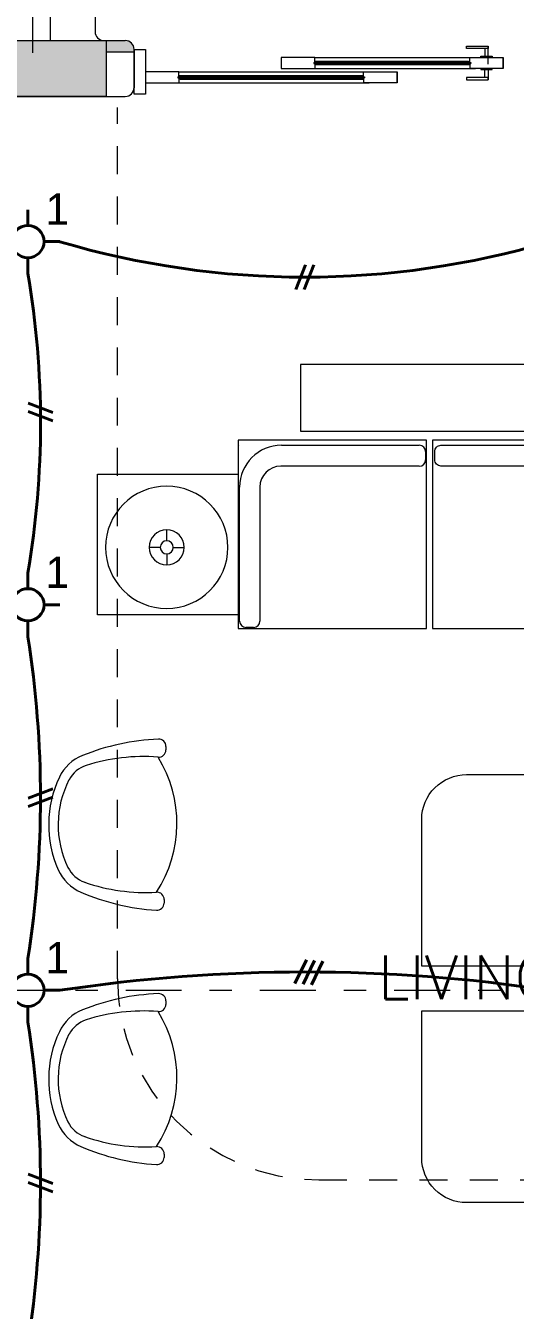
# Model space of a CAD drawing. Header units: metres. Extents: x 14 to 2416, y -346 to 476.
# Drawn here: x 51.24 to 53.43, y -82.06 to -76.31 of the extents above; entities that cross this region are included whole.
import ezdxf

# ---------------------------------------------------------------- set-up
doc = ezdxf.new("R2010")
doc.units = ezdxf.units.M
for name, pattern in [('0', [0]), ('CONTINU', [0]), ('DASHDOT', [1, 0.5, -0.25, 0, -0.25]), ('HIDDEN2', [0.1875, 0.125, -0.0625])]:
    doc.linetypes.add(name, pattern=pattern)
doc.layers.get('0').update_dxf_attribs({"linetype": '0', "lineweight": 20})
for name, color, linetype, lineweight in [('A-ANNO-TEXT', 20, 'Continuous', 13), ('A-DOOR', 35, 'Continuous', 5), ('A-SECT-IDEN', 251, 'CONTINU', 9), ('A-WALL', 250, 'Continuous', 20), ('baños', 251, 'Continuous', 0), ('Columnas', 7, 'Continuous', 18), ('E Salida Luces', 22, 'Continuous', 40), ('E Tuberia Emp Losa', 22, 'Continuous', 40), ('MOBILIARIOS', 252, 'Continuous', 0), ('piscina', 131, 'Continuous', 0), ('textos', 7, 'Continuous', 0)]:
    doc.layers.add(name, color=color, linetype=linetype, lineweight=lineweight)
doc.layers.add('HATCH', color=8, linetype='Continuous')
doc.layers.add('hatch piso', color=253, linetype='Continuous', lineweight=0, transparency=0.7)
doc.layers.add('RELLENO SECCION', color=8, linetype='Continuous', lineweight=0, transparency=0.4)
doc.layers.add('Techos 1', color=7, linetype='HIDDEN2', lineweight=9, true_color=0x42391a)
doc.styles.add('CENTURY GOTHIC', font='GOTHIC.TTF')
doc.styles.get("Standard").update_dxf_attribs({"font": 'arial.ttf', "height": 0.1875})

# ---------------------------------------------------------------- blocks, each defined once
blk = doc.blocks.new('PL BASE 1N NASAS 09')
at = {"layer": 'HATCH'}
h = blk.add_hatch(dxfattribs=at)
h.set_pattern_fill('AR-CONC', color=256, scale=0.00032)
h.paths.add_polyline_path([(-99.6812, -42.0042), (-99.9312, -42.0042), (-99.9312, -40.9997), (-98.7811, -40.9997), (-98.7811, -41.2497), (-99.6812, -41.2497)])
at = {"layer": 'RELLENO SECCION', "true_color": 0xc7c8ca}
h = blk.add_hatch(color=9, dxfattribs=at)
h.dxf.hatch_style = 1
h.paths.add_polyline_path([(-98.7811, -40.9997), (-98.7811, -41.0497), (-98.656, -41.0497), (-98.656, -41.0397, 0.414297), (-98.696, -40.9997)])
at = {"layer": 'A-DOOR'}
for p, q in [((-97.0886, -41.035), (-97.0886, -41.0701)), ((-97.0886, -41.035), (-97.0886, -41.0701)), ((-97.0736, -41.07), (-97.0736, -41.0253)), ((-97.8485, -41.0751), (-97.9985, -41.0751)), ((-97.9985, -41.0751), (-97.9985, -41.1251)), ((-97.8485, -41.0751), (-97.9985, -41.0751)), ((-97.9985, -41.0751), (-97.9985, -41.1251)), ((-97.8485, -41.0976), (-97.8485, -41.0751)), ((-97.8485, -41.0751), (-97.1299, -41.0751)), ((-97.8485, -41.0976), (-97.8485, -41.0751)), ((-97.8485, -41.0751), (-97.1299, -41.0751)), ((-97.8435, -41.0929), (-97.8485, -41.0929)), ((-97.8435, -41.0929), (-97.8485, -41.0929)), ((-97.8435, -41.0929), (-97.8435, -41.0976)), ((-97.1611, -41.0929), (-97.8435, -41.0929)), ((-97.8435, -41.0929), (-97.8435, -41.0976)), ((-97.1611, -41.0929), (-97.8435, -41.0929)), ((-97.1611, -41.0929), (-97.1561, -41.0929)), ((-97.1611, -41.0929), (-97.1611, -41.0976)), ((-97.1611, -41.0929), (-97.1561, -41.0929)), ((-97.1611, -41.0929), (-97.1611, -41.0976)), ((-97.1561, -41.0751), (-97.0061, -41.0751)), ((-97.1561, -41.0976), (-97.1561, -41.0751)), ((-97.1561, -41.0751), (-97.0061, -41.0751)), ((-97.1561, -41.0976), (-97.1561, -41.0751)), ((-97.0736, -41.1051), (-97.0736, -41.0604)), ((-97.0061, -41.1251), (-97.0061, -41.0751)), ((-97.0061, -41.0751), (-97.0061, -41.1251)), ((-97.0061, -41.1251), (-97.0061, -41.0751)), ((-97.0061, -41.0751), (-97.0061, -41.1251)), ((-98.4561, -41.1397), (-98.6061, -41.1397)), ((-98.6061, -41.1397), (-98.6061, -41.1897)), ((-98.4561, -41.1397), (-98.6061, -41.1397)), ((-98.6061, -41.1397), (-98.6061, -41.1897)), ((-98.4561, -41.1622), (-98.4561, -41.1397)), ((-98.4561, -41.1397), (-97.6049, -41.1397)), ((-98.4561, -41.1622), (-98.4561, -41.1397)), ((-98.4561, -41.1397), (-97.6049, -41.1397)), ((-97.9985, -41.1251), (-97.8485, -41.1251)), ((-97.9985, -41.1251), (-97.8485, -41.1251)), ((-97.8535, -41.0976), (-97.8535, -41.1026)), ((-97.8535, -41.0976), (-97.1511, -41.0976)), ((-97.8535, -41.0976), (-97.8535, -41.1026)), ((-97.8535, -41.0976), (-97.1511, -41.0976)), ((-97.8535, -41.1026), (-97.1511, -41.1026)), ((-97.8535, -41.1026), (-97.1511, -41.1026)), ((-97.8485, -41.1026), (-97.8485, -41.1251)), ((-97.8485, -41.1026), (-97.8485, -41.1251)), ((-97.8435, -41.1074), (-97.8485, -41.1074)), ((-97.8435, -41.1074), (-97.8485, -41.1074)), ((-97.8485, -41.1251), (-97.1299, -41.1251)), ((-97.8485, -41.1251), (-97.1299, -41.1251)), ((-97.8435, -41.1074), (-97.8435, -41.1026)), ((-97.8435, -41.1074), (-97.8435, -41.1026)), ((-97.8435, -41.1074), (-97.1611, -41.1074)), ((-97.8435, -41.1074), (-97.1611, -41.1074)), ((-97.6311, -41.1397), (-97.4811, -41.1397)), ((-97.6311, -41.1622), (-97.6311, -41.1397)), ((-97.6311, -41.1397), (-97.4811, -41.1397)), ((-97.6311, -41.1622), (-97.6311, -41.1397)), ((-97.4811, -41.1897), (-97.4811, -41.1397)), ((-97.4811, -41.1397), (-97.4811, -41.1897)), ((-97.4811, -41.1897), (-97.4811, -41.1397)), ((-97.4811, -41.1397), (-97.4811, -41.1897)), ((-97.1611, -41.1074), (-97.1611, -41.1026)), ((-97.1611, -41.1074), (-97.1611, -41.1026)), ((-97.1611, -41.1074), (-97.1561, -41.1074)), ((-97.1611, -41.1074), (-97.1561, -41.1074)), ((-97.1561, -41.1026), (-97.1561, -41.1251)), ((-97.1561, -41.1026), (-97.1561, -41.1251)), ((-97.0061, -41.1251), (-97.1561, -41.1251)), ((-97.0061, -41.1251), (-97.1561, -41.1251)), ((-97.1511, -41.0976), (-97.1511, -41.1026)), ((-97.1511, -41.0976), (-97.1511, -41.1026)), ((-97.0886, -41.1652), (-97.0886, -41.1301)), ((-97.0886, -41.1652), (-97.0886, -41.1301)), ((-97.0736, -41.1301), (-97.0736, -41.1749)), ((-97.0736, -41.1301), (-97.0736, -41.1749)), ((-98.6061, -41.1897), (-98.4561, -41.1897)), ((-98.6061, -41.1897), (-98.4561, -41.1897)), ((-98.4611, -41.1622), (-98.4611, -41.1672)), ((-98.4611, -41.1622), (-97.6261, -41.1622)), ((-98.4611, -41.1622), (-98.4611, -41.1672)), ((-98.4611, -41.1622), (-97.6261, -41.1622)), ((-98.4611, -41.1672), (-97.6261, -41.1672)), ((-98.4611, -41.1672), (-97.6261, -41.1672)), ((-98.4511, -41.1575), (-98.4561, -41.1575)), ((-98.4511, -41.1575), (-98.4561, -41.1575)), ((-98.4561, -41.1672), (-98.4561, -41.1897)), ((-98.4561, -41.1672), (-98.4561, -41.1897)), ((-98.4511, -41.172), (-98.4561, -41.172)), ((-98.4511, -41.172), (-98.4561, -41.172)), ((-98.4561, -41.1897), (-97.6049, -41.1897)), ((-98.4561, -41.1897), (-97.6049, -41.1897)), ((-98.4511, -41.1575), (-98.4511, -41.1622)), ((-97.6361, -41.1575), (-98.4511, -41.1575)), ((-98.4511, -41.1575), (-98.4511, -41.1622)), ((-97.6361, -41.1575), (-98.4511, -41.1575)), ((-98.4511, -41.172), (-98.4511, -41.1672)), ((-98.4511, -41.172), (-98.4511, -41.1672)), ((-98.4511, -41.172), (-97.6361, -41.172)), ((-98.4511, -41.172), (-97.6361, -41.172)), ((-97.6361, -41.1575), (-97.6311, -41.1575)), ((-97.6361, -41.1575), (-97.6361, -41.1622)), ((-97.6361, -41.1575), (-97.6311, -41.1575)), ((-97.6361, -41.1575), (-97.6361, -41.1622)), ((-97.6361, -41.172), (-97.6361, -41.1672)), ((-97.6361, -41.172), (-97.6361, -41.1672)), ((-97.6361, -41.172), (-97.6311, -41.172)), ((-97.6361, -41.172), (-97.6311, -41.172)), ((-97.6311, -41.1672), (-97.6311, -41.1897)), ((-97.6311, -41.1672), (-97.6311, -41.1897)), ((-97.4811, -41.1897), (-97.6311, -41.1897)), ((-97.4811, -41.1897), (-97.6311, -41.1897)), ((-97.6261, -41.1622), (-97.6261, -41.1672)), ((-97.6261, -41.1622), (-97.6261, -41.1672))]:
    blk.add_line(p, q, dxfattribs=at)
at = {"layer": 'A-DOOR', "color": 7}
for points in [[(-97.0736, -41.0253), (-97.0736, -41.0349), (-97.1709, -41.0349), (-97.1709, -41.0253)], [(-97.0736, -41.0253), (-97.0736, -41.0349), (-97.1709, -41.0349), (-97.1709, -41.0253)], [(-97.0564, -41.0751), (-97.1059, -41.0751), (-97.1059, -41.0701), (-97.0564, -41.0701)], [(-97.0564, -41.0751), (-97.1058, -41.0751), (-97.1058, -41.0701), (-97.0564, -41.0701)], [(-97.0564, -41.1251), (-97.1059, -41.1251), (-97.1059, -41.1301), (-97.0564, -41.1301)], [(-97.0564, -41.1251), (-97.1058, -41.1251), (-97.1058, -41.1301), (-97.0564, -41.1301)], [(-97.0736, -41.1749), (-97.0736, -41.1652), (-97.1709, -41.1652), (-97.1709, -41.1749)], [(-97.0736, -41.1749), (-97.0736, -41.1652), (-97.1709, -41.1652), (-97.1709, -41.1749)]]:
    blk.add_lwpolyline(points, close=True, dxfattribs=at)
at = {"layer": 'A-DOOR'}
blk.add_lwpolyline([(-98.6061, -41.2397), (-98.6561, -41.2397), (-98.6561, -41.0397), (-98.6061, -41.0397)], close=True, dxfattribs=at)
blk.add_lwpolyline([(-98.6061, -41.2397), (-98.6561, -41.2397), (-98.6561, -41.0397), (-98.6061, -41.0397)], close=True, dxfattribs=at)
at = {"layer": 'A-WALL'}
for p, q in [((-99.0311, -40.8897), (-99.0311, -40.9997)), ((-98.8311, -40.8897), (-98.8311, -40.9597)), ((-98.7811, -40.9997), (-98.696, -40.9997)), ((-98.781, -41.0497), (-98.656, -41.0497)), ((-98.656, -41.0397), (-98.6561, -41.2117)), ((-98.6561, -41.0847), (-98.6561, -41.1947)), ((-99.6412, -41.2497), (-98.696, -41.2497))]:
    blk.add_line(p, q, dxfattribs=at)
for centre, start, end in [((-98.7911, -40.9597), 180, 270), ((-98.696, -41.0397), 0, 90), ((-98.696, -41.2097), 270, 0)]:
    blk.add_arc(centre, 0.04, start, end, dxfattribs=at)
at = {"layer": 'Columnas'}
blk.add_lwpolyline([(-99.6812, -42.0042), (-99.9312, -42.0042), (-99.9312, -40.9997), (-98.7811, -40.9997), (-98.7811, -41.2497), (-99.6812, -41.2497), (-99.6812, -42.0042)], dxfattribs=at)
blk.add_lwpolyline([(-99.9312, -40.9997), (-98.7811, -40.9997), (-98.7811, -41.2497), (-99.9312, -41.2497)], close=True, dxfattribs=at)
at = {"layer": 'piscina', "const_width": 0.004}
for points in [[(-97.8535, -41.1001), (-97.1511, -41.1001)], [(-97.8535, -41.1001), (-97.1511, -41.1001)], [(-98.4611, -41.1647), (-97.6261, -41.1647)], [(-98.4611, -41.1647), (-97.6261, -41.1647)]]:
    blk.add_lwpolyline(points, dxfattribs=at)
at = {"layer": 'Techos 1'}
for p, q in [((-98.7311, -45.1977), (-98.7311, -41.2997)), ((-97.8311, -46.0977), (-95.4811, -46.0977))]:
    blk.add_line(p, q, dxfattribs=at)
blk.add_arc((-97.8311, -45.1977), 0.9, 180, 270, dxfattribs=at)
at = {"layer": 'baños', "linetype": 'Continuous'}
for tag, p in [('MODELNUMBER', (-121.6562, -54.8273)), ('TRADENAME', (-121.6562, -54.8273)), ('PRODUCT', (-121.6562, -54.8274)), ('MATERIAL', (-121.6562, -54.8274))]:
    blk.add_attdef(tag, p, '', height=0.0000254, rotation=359.99992, dxfattribs=at)
at = {"layer": 'textos', "insert": (-97.6997, -45.2888), "char_height": 0.195, "width": 3.404877, "attachment_point": 7}
blk.add_mtext('{\\Fromans|c0; LIVING ROOM}', dxfattribs=at)
blk = doc.blocks.new('A$Ce5805d30')
at = {"layer": 'MOBILIARIOS'}
for p, q in [((0.5483, 0.5483, -0.3418), (0, 0.5483, -0.3418)), ((0, 0.5483, -0.3418), (0, 0, -0.3418)), ((0.5483, 0, -0.3418), (0.5483, 0.5483, -0.3418)), ((0.2635, 0.2954, -0.3418), (0.2635, 0.338, -0.3418)), ((0.2379, 0.2699, -0.3418), (0.1954, 0.2699, -0.3418)), ((0.289, 0.2699, -0.3418), (0.3315, 0.2699, -0.3418)), ((0.2635, 0.2444, -0.3418), (0.2635, 0.2018, -0.3418)), ((0, 0, -0.3418), (0.5483, 0, -0.3418))]:
    blk.add_line(p, q, dxfattribs=at)
for radius in [0.2382, 0.0681, 0.0255]:
    blk.add_circle((0.2635, 0.2699, -0.3418), radius, dxfattribs=at)
blk = doc.blocks.new('PL MUEBLES 1N NASAS 09')
at = {"layer": 'hatch piso'}
h = blk.add_hatch(dxfattribs=at)
h.set_pattern_fill('AR-BRSTD', color=256, scale=0.002, angle=-90)
h.set_pattern_definition([(270, (32.50438, 232.01007), (0.1354836, -2e-17), []), (0, (32.50438, 232.01007), (0.1354836, 0.2032), [0.1354836, -0.1354836])])
h.paths.add_polyline_path([(77.6423, 53.2549), (75.0805, 53.2549), (75.0805, 47.4481), (74.0805, 47.4481), (74.0805, 53.2536), (64.2055, 53.2536), (64.2055, 52.9536), (68.8805, 52.9536), (68.8805, 32.9536), (64.2055, 32.9536), (64.2055, 32.6536), (74.0805, 32.6536), (74.0805, 38.459), (75.0805, 38.459), (75.0805, 32.6549), (77.6423, 32.6549)])
h.paths.add_polyline_path([(72.263, 46.1088), (72.263, 45.6588), (72.6881, 45.6588), (72.6881, 44.6588), (70.0881, 44.6588), (70.0881, 45.6588), (70.5049, 45.6588), (70.5049, 46.1088)], flags=16)
h.paths.add_polyline_path([(70.1951, 48.5995), (70.1951, 49.5995), (71.8951, 49.5995), (71.8951, 48.5995)], flags=16)
edge = h.paths.add_edge_path(flags=16)
edge.add_arc((73.3805, 47.1481), 0.1, 90, 180, ccw=False)
edge.add_line((73.3805, 47.2481), (73.7805, 47.2481))
edge.add_arc((73.7805, 47.1481), 0.1, 0, 90, ccw=False)
edge.add_line((73.8805, 47.1481), (73.8805, 46.8981))
edge.add_arc((73.7805, 46.8981), 0.1, -90, 0, ccw=False)
edge.add_line((73.7805, 46.7981), (73.3805, 46.7981))
edge.add_arc((73.3805, 46.8981), 0.1, 180, 270, ccw=False)
edge.add_line((73.2805, 46.8981), (73.2805, 47.1481))
edge = h.paths.add_edge_path(flags=16)
edge.add_arc((71.0742, 50.0034), 0.25, 0, 360)
edge = h.paths.add_edge_path(flags=16)
edge.add_ellipse((71.5381, 43.9234), major_axis=(0.8, 0.0085), ratio=0.419259, start_angle=0, end_angle=360)
h.paths.add_polyline_path([(72.6881, 44.3074), (73.4881, 44.3074), (73.4881, 43.5074), (72.6881, 43.5074)], flags=16)
h.paths.add_polyline_path([(70.0881, 44.3074), (70.0881, 43.5074), (69.2881, 43.5074), (69.2881, 44.3074)], flags=16)
h.paths.add_polyline_path([(70.1951, 50.4072), (70.1951, 51.4072), (71.8951, 51.4072), (71.8951, 50.4072)], flags=16)
edge = h.paths.add_edge_path(flags=16)
edge.add_ellipse((71.5381, 41.9837), major_axis=(0.8, -0.0085), ratio=0.419259, start_angle=0, end_angle=360, ccw=False)
h.paths.add_polyline_path([(72.6881, 42.3997), (73.4881, 42.3997), (73.4881, 41.5997), (72.6881, 41.5997)], flags=16)
h.paths.add_polyline_path([(70.0881, 42.3997), (70.0881, 41.5997), (69.2881, 41.5997), (69.2881, 42.3997)], flags=16)
edge = h.paths.add_edge_path(flags=16)
edge.add_line((73.2805, 52.5959), (73.2805, 52.8459))
edge.add_arc((73.3805, 52.8459), 0.1, 90, 180, ccw=False)
edge.add_line((73.3805, 52.9459), (73.7805, 52.9459))
edge.add_arc((73.7805, 52.8459), 0.1, 0, 90, ccw=False)
edge.add_line((73.8805, 52.8459), (73.8805, 52.5959))
edge.add_arc((73.7805, 52.5959), 0.1, -90, 0, ccw=False)
edge.add_line((73.7805, 52.4959), (73.3805, 52.4959))
edge.add_arc((73.3805, 52.5959), 0.1, 180, 270, ccw=False)
h.paths.add_polyline_path([(72.6881, 41.2483), (72.6881, 40.2483), (72.263, 40.2483), (72.263, 39.7983), (70.5049, 39.7983), (70.5049, 40.2483), (70.0881, 40.2483), (70.0881, 41.2483)], flags=16)
edge = h.paths.add_edge_path(flags=16)
edge.add_line((73.3805, 39.099), (73.7805, 39.099))
edge.add_arc((73.7805, 38.999), 0.1, 0, 90, ccw=False)
edge.add_line((73.8805, 38.999), (73.8805, 38.749))
edge.add_arc((73.7805, 38.749), 0.1, -90, 0, ccw=False)
edge.add_line((73.7805, 38.649), (73.3805, 38.649))
edge.add_arc((73.3805, 38.749), 0.1, 180, 270, ccw=False)
edge.add_line((73.2805, 38.749), (73.2805, 38.999))
edge.add_arc((73.3805, 38.999), 0.1, 90, 180, ccw=False)
edge = h.paths.add_edge_path(flags=0)
edge.add_line((70.4837, 36.7952), (70.4399, 36.8229))
edge.add_line((70.4399, 36.8229), (70.4131, 36.7807))
edge.add_line((70.4131, 36.7807), (70.3286, 36.8341))
edge.add_arc((70.195, 36.6229), 0.25, 57.68021, 237.68021)
edge.add_line((70.0613, 36.4116), (70.1458, 36.3581))
edge.add_line((70.1458, 36.3581), (70.1191, 36.3159))
edge.add_line((70.1191, 36.3159), (70.1731, 36.2817))
edge.add_arc((71.2562, 35.9774), 1.125, 133.37096, 164.30948, ccw=False)
edge = h.paths.add_edge_path(flags=16)
edge.add_arc((70.0042, 35.9865), 0.2909, 89.25887, 335.97934, ccw=False)
edge.add_line((70.008, 36.2774), (70.108, 36.2774))
edge.add_line((70.108, 36.2774), (70.108, 36.2274))
edge.add_line((70.108, 36.2274), (70.008, 36.2274))
edge.add_arc((70.008, 35.9774), 0.25, 90, 270)
edge.add_line((70.008, 35.7274), (70.108, 35.7274))
edge.add_line((70.108, 35.7274), (70.108, 35.6774))
edge.add_line((70.108, 35.6774), (70.1799, 35.6774))
edge.add_line((70.1799, 35.6774), (70.1191, 35.639))
edge.add_line((70.1191, 35.639), (70.1458, 35.5967))
edge.add_line((70.1458, 35.5967), (70.0613, 35.5433))
edge.add_arc((70.195, 35.332), 0.25, 122.31979, 302.31979)
edge.add_line((70.3286, 35.1207), (70.4131, 35.1742))
edge.add_line((70.4131, 35.1742), (70.4399, 35.1319))
edge.add_line((70.4399, 35.1319), (70.3554, 35.0785))
edge.add_arc((70.1898, 35.3287), 0.3, 211.27428, 303.49799, ccw=False)
edge.add_arc((70.2847, 34.8472), 0.4791, -37.75931, 137.1635, ccw=False)
edge.add_arc((70.6181, 34.7662), 0.2172, 282.0494, 481.72819)
edge.add_line((70.5039, 34.9509), (70.544, 35.0426))
edge.add_line((70.544, 35.0426), (70.5898, 35.0225))
edge.add_line((70.5898, 35.0225), (70.5497, 34.9309))
edge.add_arc((70.79, 34.8563), 0.2515, -29.97721, 162.74223, ccw=False)
edge.add_line((71.0078, 34.7306), (71.0479, 34.8222))
edge.add_line((71.0479, 34.8222), (71.0937, 34.8022))
edge.add_line((71.0937, 34.8022), (71.1225, 34.8681))
edge.add_line((71.1225, 34.8681), (71.1334, 34.797))
edge.add_line((71.1334, 34.797), (71.1828, 34.8046))
edge.add_line((71.1828, 34.8046), (71.198, 34.7057))
edge.add_arc((71.443, 34.7571), 0.2504, 5.56994, 191.83466, ccw=False)
edge.add_line((71.6922, 34.7814), (71.6771, 34.8802))
edge.add_line((71.6771, 34.8802), (71.7265, 34.8878))
edge.add_line((71.7265, 34.8878), (71.7156, 34.9588))
edge.add_line((71.7156, 34.9588), (71.7628, 34.9046))
edge.add_line((71.7628, 34.9046), (71.8005, 34.9374))
edge.add_line((71.8005, 34.9374), (71.8662, 34.862))
edge.add_arc((72.0737, 35.0044), 0.2516, 47.58671, 214.45746, ccw=False)
edge.add_line((72.2434, 35.1902), (72.1778, 35.2656))
edge.add_line((72.1778, 35.2656), (72.2155, 35.2984))
edge.add_line((72.2155, 35.2984), (72.1612, 35.3608))
edge.add_line((72.1612, 35.3608), (72.2391, 35.3331))
edge.add_line((72.2391, 35.3331), (72.2559, 35.3802))
edge.add_line((72.2559, 35.3802), (72.3501, 35.3468))
edge.add_arc((72.4234, 35.586), 0.2502, 67.92435, 252.95457, ccw=False)
edge.add_line((72.5175, 35.8179), (72.4233, 35.8514))
edge.add_line((72.4233, 35.8514), (72.44, 35.8985))
edge.add_line((72.44, 35.8985), (72.3723, 35.9226))
edge.add_line((72.3723, 35.9226), (72.4424, 35.9384))
edge.add_line((72.4424, 35.9384), (72.4313, 35.9872))
edge.add_line((72.4313, 35.9872), (72.5289, 36.0093))
edge.add_arc((72.4445, 36.2465), 0.2518, 95.95001, 289.56847, ccw=False)
edge.add_line((72.4184, 36.4969), (72.3209, 36.4749))
edge.add_line((72.3209, 36.4749), (72.3099, 36.5236))
edge.add_line((72.3099, 36.5236), (72.2397, 36.5077))
edge.add_line((72.2397, 36.5077), (72.2905, 36.5587))
edge.add_line((72.2905, 36.5587), (72.2551, 36.594))
edge.add_line((72.2551, 36.594), (72.3257, 36.6648))
edge.add_arc((72.1487, 36.8413), 0.25, 315.07903, 495.07903)
edge.add_line((71.9717, 37.0178), (71.9011, 36.947))
edge.add_line((71.9011, 36.947), (71.8657, 36.9823))
edge.add_line((71.8657, 36.9823), (71.9363, 37.0531))
edge.add_arc((72.1119, 36.9416), 0.2081, -66.66126, 147.57331, ccw=False)
edge.add_arc((72.46, 37.8666), 1.1473, 197.48909, 256.61195, ccw=False)
edge.add_arc((71.3445, 37.2226), 0.3, -4.05695, 85.94305, ccw=False)
edge.add_line((71.6438, 37.2013), (71.6367, 37.1016))
edge.add_line((71.6367, 37.1016), (71.5868, 37.1051))
edge.add_line((71.5868, 37.1051), (71.5939, 37.2049))
edge.add_arc((71.3445, 37.2226), 0.25, 355.94305, 535.94305)
edge.add_line((71.0952, 37.2403), (71.0881, 37.1405))
edge.add_line((71.0881, 37.1405), (71.0382, 37.144))
edge.add_line((71.0382, 37.144), (71.0331, 37.0723))
edge.add_line((71.0331, 37.0723), (70.9991, 37.1357))
edge.add_line((70.9991, 37.1357), (70.955, 37.112))
edge.add_line((70.955, 37.112), (70.9077, 37.2001))
edge.add_arc((70.4179, 37.5831), 0.6217, 274.55284, 321.97284, ccw=False)
edge.add_line((70.4673, 36.9633), (70.5146, 36.8752))
edge.add_line((70.5146, 36.8752), (70.4706, 36.8515))
edge.add_line((70.4706, 36.8515), (70.4233, 36.9396))
edge.add_arc((70.6845, 37.0871), 0.3, 117.21733, 209.44104, ccw=False)
edge.add_arc((71.7235, 36.3655), 1.5363, 139.95915, 198.89214)
edge = h.paths.add_edge_path(flags=0)
edge.add_arc((71.2562, 35.9774), 0.7, 0, 360)
edge = h.paths.add_edge_path(flags=16)
edge.add_line((73.3805, 33.4111), (73.7805, 33.4111))
edge.add_arc((73.7805, 33.3111), 0.1, 0, 90, ccw=False)
edge.add_line((73.8805, 33.3111), (73.8805, 33.0611))
edge.add_arc((73.7805, 33.0611), 0.1, -90, 0, ccw=False)
edge.add_line((73.7805, 32.9611), (73.3805, 32.9611))
edge.add_arc((73.3805, 33.0611), 0.1, 180, 270, ccw=False)
edge.add_line((73.2805, 33.0611), (73.2805, 33.3111))
edge.add_arc((73.3805, 33.3111), 0.1, 90, 180, ccw=False)
h = blk.add_hatch(dxfattribs=at)
h.set_pattern_fill('AR-BRSTD', color=256, scale=0.002, angle=-90)
h.set_pattern_definition([(270, (-8.74588, 232.01007), (0.1354836, -2e-17), []), (0, (-8.74588, 232.01007), (0.1354836, 0.2032), [0.1354836, -0.1354836])])
edge = h.paths.add_edge_path()
edge.add_line((62.3305, 47.1481), (63.2305, 47.1481))
edge.add_line((63.2305, 47.1481), (63.2305, 48.4481))
edge.add_line((63.2305, 48.4481), (56.5331, 48.4481))
edge.add_line((56.5331, 48.4481), (56.5331, 48.2731))
edge.add_line((56.5331, 48.2731), (56.3831, 48.2731))
edge.add_line((56.3831, 48.2731), (56.3831, 48.4536))
edge.add_line((56.3831, 48.4536), (54.5879, 48.4536))
edge.add_line((54.5879, 48.4536), (54.5879, 46.9481))
edge.add_line((54.5879, 46.9481), (55.8257, 46.9481))
edge.add_arc((55.8755, 46.9973), 0.07, 180, 224.67274, ccw=False)
edge.add_line((55.8055, 46.9973), (55.8055, 47.1073))
edge.add_arc((55.8755, 47.1073), 0.07, 90, 180, ccw=False)
edge.add_line((55.8755, 47.1773), (55.9855, 47.1773))
edge.add_arc((55.9855, 47.1073), 0.07, 0, 90, ccw=False)
edge.add_line((56.0555, 47.1073), (56.0555, 46.9973))
edge.add_arc((55.9855, 46.9973), 0.07, -44.67274, 0, ccw=False)
edge.add_line((56.0353, 46.9481), (59.0257, 46.9481))
edge.add_arc((59.0755, 46.9973), 0.07, 180, 224.67276, ccw=False)
edge.add_line((59.0055, 46.9973), (59.0055, 47.1073))
edge.add_arc((59.0755, 47.1073), 0.07, 90, 180, ccw=False)
edge.add_line((59.0755, 47.1773), (59.1855, 47.1773))
edge.add_arc((59.1855, 47.1073), 0.07, 0, 90, ccw=False)
edge.add_line((59.2555, 47.1073), (59.2555, 46.9973))
edge.add_arc((59.1855, 46.9973), 0.07, -90, 0, ccw=False)
edge.add_line((59.1855, 46.9273), (59.0755, 46.9273))
edge.add_arc((59.0755, 46.9973), 0.07, 229.9948, 270, ccw=False)
edge.add_line((59.0305, 46.9437), (59.0305, 44.972))
edge.add_arc((59.0755, 44.9184), 0.07, 90, 130.0052, ccw=False)
edge.add_line((59.0755, 44.9884), (59.1855, 44.9884))
edge.add_arc((59.1855, 44.9184), 0.07, 0, 90, ccw=False)
edge.add_line((59.2555, 44.9184), (59.2555, 44.8084))
edge.add_arc((59.1855, 44.8084), 0.07, -90, 0, ccw=False)
edge.add_line((59.1855, 44.7384), (59.0755, 44.7384))
edge.add_arc((59.0755, 44.8084), 0.07, 229.9948, 270, ccw=False)
edge.add_line((59.0305, 44.7548), (59.0305, 41.172))
edge.add_arc((59.0755, 41.1184), 0.07, 90, 130.0052, ccw=False)
edge.add_line((59.0755, 41.1884), (59.1855, 41.1884))
edge.add_arc((59.1855, 41.1184), 0.07, 0, 90, ccw=False)
edge.add_line((59.2555, 41.1184), (59.2555, 41.0084))
edge.add_arc((59.1855, 41.0084), 0.07, -90, 0, ccw=False)
edge.add_line((59.1855, 40.9384), (59.0755, 40.9384))
edge.add_arc((59.0755, 41.0084), 0.07, 180, 270, ccw=False)
edge.add_line((59.0055, 41.0084), (59.0055, 41.1184))
edge.add_arc((59.0755, 41.1184), 0.07, 149.84805, 180, ccw=False)
edge.add_line((59.0149, 41.1535), (56.0391, 41.1535))
edge.add_arc((55.9855, 41.1085), 0.07, 0, 40.0052, ccw=False)
edge.add_line((56.0555, 41.1085), (56.0555, 40.9985))
edge.add_arc((55.9855, 40.9985), 0.07, -90, 0, ccw=False)
edge.add_line((55.9855, 40.9285), (55.8755, 40.9285))
edge.add_arc((55.8755, 40.9985), 0.07, 180, 270, ccw=False)
edge.add_line((55.8055, 40.9985), (55.8055, 41.1085))
edge.add_arc((55.8755, 41.1085), 0.07, 139.9948, 180, ccw=False)
edge.add_line((55.8219, 41.1535), (50.4363, 41.1535))
edge.add_arc((50.3827, 41.1085), 0.07, 0, 40.0052, ccw=False)
edge.add_line((50.4527, 41.1085), (50.4527, 40.9985))
edge.add_arc((50.3827, 40.9985), 0.07, -90, 0, ccw=False)
edge.add_line((50.3827, 40.9285), (50.2727, 40.9285))
edge.add_arc((50.2727, 40.9985), 0.07, 180, 270, ccw=False)
edge.add_line((50.2027, 40.9985), (50.2027, 41.1085))
edge.add_arc((50.2727, 41.1085), 0.07, 139.9948, 180, ccw=False)
edge.add_line((50.2191, 41.1535), (46.4305, 41.1535))
edge.add_line((46.4305, 41.1535), (46.4305, 40.9535))
edge.add_line((46.4305, 40.9535), (44.3305, 40.9535))
edge.add_line((44.3305, 40.9535), (44.3305, 39.3536))
edge.add_line((44.3305, 39.3536), (47.8305, 39.3536))
edge.add_line((47.8305, 39.3536), (47.8305, 38.9536))
edge.add_line((47.8305, 38.9536), (62.3305, 38.9536))
edge.add_line((62.3305, 38.9536), (62.3305, 47.1481))
at = {"layer": 'MOBILIARIOS'}
for p, q in [((64.077, 45.3927), (64.077, 45.3927)), ((64.2642, 45.3927), (64.8797, 45.3927)), ((64.9078, 45.3646), (64.9078, 45.3272)), ((64.8797, 45.2991), (64.2611, 45.2991)), ((64.077, 44.606), (64.077, 45.2055)), ((64.1675, 45.2055), (64.1675, 44.606)), ((64.1394, 44.578), (64.1051, 44.578)), ((63.7476, 44.0446), (63.7475, 44.0292)), ((63.7396, 43.3598), (63.7394, 43.3444)), ((63.7476, 42.9063), (63.7475, 42.8909)), ((63.7396, 42.2215), (63.7394, 42.2061))]:
    blk.add_line(p, q, dxfattribs=at)
for points in [[(64.3489, 45.456), (66.9666, 45.456), (66.9666, 45.7535), (64.3489, 45.7535)], [(64.0707, 44.5726), (64.9129, 44.5726), (64.9129, 45.4149), (64.0707, 45.4149)]]:
    blk.add_lwpolyline(points, close=True, dxfattribs=at)
blk.add_lwpolyline([(66.4358, 45.4149), (64.9385, 45.4149), (64.9385, 44.5726), (66.4358, 44.5726)], dxfattribs=at)
blk.add_lwpolyline([(66.4358, 45.2998), (64.9769, 45.2998, -0.414214), (64.9488, 45.3278), (64.9488, 45.3646, -0.414214), (64.9769, 45.3927), (66.4358, 45.3927)], format="xyb", dxfattribs=at)
for points in [[(65.091, 43.919), (66.2413, 43.919, -0.414214), (66.4413, 43.719), (66.4413, 43.0615), (64.891, 43.0615), (64.891, 43.719, -0.414214)], [(64.891, 42.8615), (66.4413, 42.8615), (66.4413, 42.2041, -0.414214), (66.2413, 42.0041), (65.091, 42.0041, -0.414214), (64.891, 42.2041)]]:
    blk.add_lwpolyline(points, format="xyb", close=True, dxfattribs=at)
for centre, radius, start, end in [((64.2642, 45.2055), 0.1872, 90, 180), ((64.8797, 45.3646), 0.0281, 360, 90), ((64.2611, 45.2055), 0.0936, 90, 180), ((64.8797, 45.3272), 0.0281, 270, 0), ((64.1051, 44.606), 0.0281, 180, 270), ((64.1394, 44.606), 0.0281, 270, 0), ((63.755, 43.0593), 1.019, 92.32206, 111.91481), ((63.7149, 44.0296), 0.0326, 265.44898, 359.32415), ((63.7151, 44.045), 0.0326, 359.32415, 92.32206), ((63.4477, 43.8234), 0.1955, 111.91481, 154.65588), ((63.6457, 43.1611), 0.8387, 85.44898, 107.73257), ((63.2328, 43.7005), 0.5638, 326.90717, 31.74113), ((63.43, 43.8358), 0.1303, 107.73257, 152.7473), ((63.7191, 43.6948), 0.4958, 154.65588, 203.99242), ((63.7033, 43.695), 0.4378, 152.7473, 205.901), ((63.4447, 43.5727), 0.1955, 203.99242, 246.73349), ((63.4268, 43.5607), 0.1303, 205.901, 250.91573), ((63.6584, 44.2301), 0.8387, 250.91573, 273.19932), ((63.77, 44.3292), 1.019, 246.73349, 266.32624), ((63.7068, 43.3448), 0.0326, 266.32624, 359.32415), ((63.707, 43.3602), 0.0326, 359.32415, 93.19932), ((63.755, 41.921), 1.019, 92.32206, 111.91481), ((63.7151, 42.9066), 0.0326, 359.32415, 92.32206), ((63.7149, 42.8913), 0.0326, 265.44898, 359.32415), ((63.4477, 42.685), 0.1955, 111.91481, 154.65588), ((63.43, 42.6974), 0.1303, 107.73257, 152.7473), ((63.6457, 42.0228), 0.8387, 85.44898, 107.73257), ((63.2328, 42.5622), 0.5638, 326.90717, 31.74113), ((63.7191, 42.5565), 0.4958, 154.65588, 203.99242), ((63.7033, 42.5567), 0.4378, 152.7473, 205.901), ((63.4268, 42.4224), 0.1303, 205.901, 250.91573), ((63.4447, 42.4344), 0.1955, 203.99242, 246.73349), ((63.77, 43.1909), 1.019, 246.73349, 266.32624), ((63.6584, 43.0918), 0.8387, 250.91573, 273.19932), ((63.707, 42.2219), 0.0326, 359.32415, 93.19932), ((63.7068, 42.2065), 0.0326, 266.32624, 359.32415)]:
    blk.add_arc(centre, radius, start, end, dxfattribs=at)
at = {"layer": 'baños'}
blk.add_blockref('PL BASE 1N NASAS 09', (162.2615, 88.2033), dxfattribs=at)
at = {"layer": 'MOBILIARIOS', "xscale": -1.148053469821852, "yscale": 1.148053469821852, "zscale": 1.148053469821852, "rotation": 270}
blk.add_blockref('A$Ce5805d30', (63.4412, 44.6334, 0.3924), dxfattribs=at)
blk = doc.blocks.new('A$Cbef68299')
blk.add_blockref('PL MUEBLES 1N NASAS 09', (-30.7659, -32.0535))
blk = doc.blocks.new('A$Cc5be7df0')
at = {"layer": 'A-SECT-IDEN', "linetype": 'DASHDOT', "ltscale": 0.5}
blk.add_line((58.8011, 28.237), (9.145, 28.237), dxfattribs=at)
at = {"layer": 'A-ANNO-TEXT'}
blk.add_blockref('A$Cbef68299', (4.1493, 17.337), dxfattribs=at)
blk = doc.blocks.new('*U516')
at = {"layer": 'E Salida Luces', "linetype": 'Continuous'}
for p, q in [((0, 0.358), (0, 0.181)), ((-0.358, 0.001), (-0.18, 0.001)), ((0.18, 0.001), (0.358, 0.001)), ((0, -0.179), (0, -0.357))]:
    blk.add_line(p, q, dxfattribs=at)
blk.add_circle((0, 0.001), 0.18, dxfattribs=at)
blk = doc.blocks.new('*U370')
for p, q in [((0.03, 1.37), (-1.05, -1.48)), ((0.99, 1.37), (-0.09, -1.48))]:
    blk.add_line(p, q)
blk = doc.blocks.new('*U511')
at = {"xscale": 0.03937007874015751, "yscale": 0.03937007874015751, "zscale": 0.03937007874015751, "rotation": 180.206991262193}
blk.add_blockref('*U370', (-0.0012, -0.0023), dxfattribs=at)
blk = doc.blocks.new('*U572')
at = {"xscale": 0.0393700787401575, "yscale": 0.0393700787401575, "zscale": 0.0393700787401575, "rotation": 89.64179943464127}
blk.add_blockref('*U370', (-0.0023, 0.0012), dxfattribs=at)
blk = doc.blocks.new('*U515')
at = {"xscale": 0.03937007874015749, "yscale": 0.03937007874015749, "zscale": 0.03937007874015749, "rotation": 265.022194802015}
blk.add_blockref('*U370', (0.0021, -0.0014), dxfattribs=at)

msp = doc.modelspace()

# ---------------------------------------------------------------- linework, layer by layer
at = {"layer": 'E Salida Luces'}
for centre, radius, start, end in [((52.4891, -73.5851), 3.8499, 253.48395, 286.51605), ((47.3116, -78.0885), 3.9964, 350.35864, 9.64136), ((46.6689, -79.7633), 4.6388, 351.07755, 8.92245), ((52.4891, -87.8872), 7.3434, 81.42866, 98.57134), ((46.6689, -81.4884), 4.6388, 351.07755, 8.92245)]:
    msp.add_arc(centre, radius, start, end, dxfattribs=at)

# ---------------------------------------------------------------- block references
at = {"layer": 'A-ANNO-TEXT'}
msp.add_blockref('A$Cc5be7df0', (14.7377, -108.8632), dxfattribs=at)
at = {"layer": 'E Salida Luces', "xscale": -0.4, "yscale": 0.4, "zscale": 0.4}
for p in [(51.2516, -77.2764), (51.2516, -78.9011), (51.2516, -80.6261)]:
    msp.add_blockref('*U516', p, dxfattribs=at)
at = {"layer": 'E Tuberia Emp Losa', "yscale": 0.9842519685039484, "zscale": 0.9842519685039484}
for name, p, xscale, rotation in [('*U572', (52.4891, -77.4349), 0.9842519685039484, 90.00000000000001), ('*U511', (51.3077, -78.0383), 0.9842519685039484, 270), ('*U511', (51.3077, -79.7633), -0.9842519685039484, 270), ('*U515', (52.4891, -80.5438), 0.9842519685039484, 90.00000000000001), ('*U515', (52.5262, -80.5471), 0.9842519685039484, 90.00000000000001), ('*U511', (51.3077, -81.4884), 0.9842519685039484, 270)]:
    msp.add_blockref(name, p, dxfattribs=dict(at, xscale=xscale, rotation=rotation))

# ---------------------------------------------------------------- texts
at = {"layer": 'E Tuberia Emp Losa', "char_height": 0.14, "width": 0.276812, "attachment_point": 5, "style": 'CENTURY GOTHIC'}
for insert in [(51.3828, -77.1303), (51.3828, -78.755), (51.3828, -80.48)]:
    msp.add_mtext('1 ', dxfattribs=dict(at, insert=insert))

doc.saveas('drawing.dxf')
